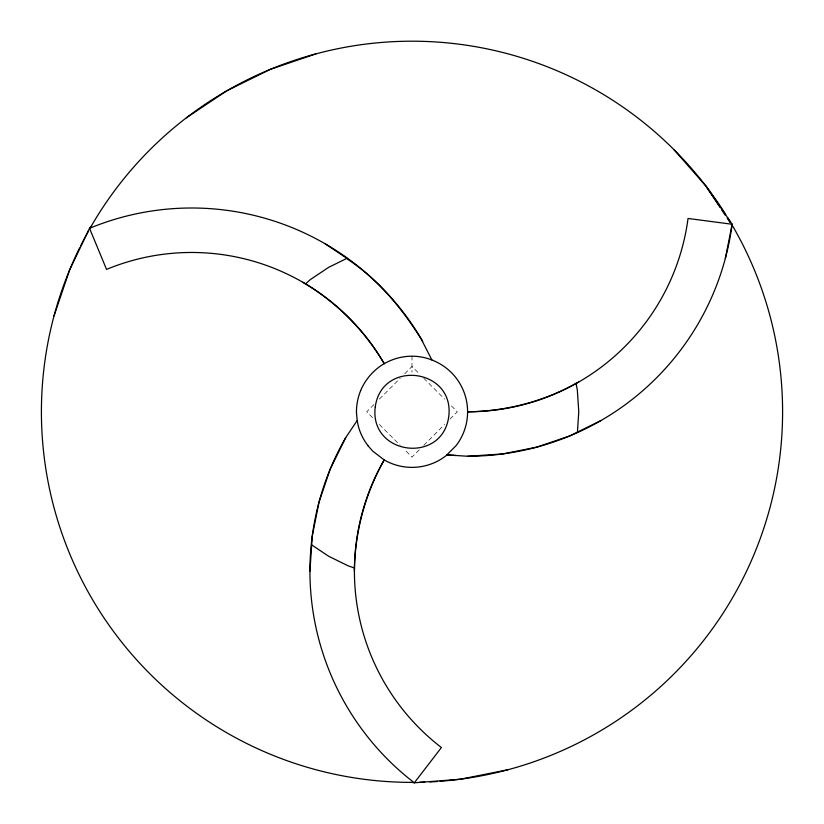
<?xml version="1.0" encoding="UTF-8"?>
<svg xmlns="http://www.w3.org/2000/svg" width="824" height="824" viewBox="0 0 824 824"><rect width="100%" height="100%" fill="white"/><g stroke="black" fill="none" stroke-linecap="round" stroke-linejoin="round"><path stroke-width="0.62" stroke-dasharray="4.12 3.09" d="M373.942 404.543L366.69 411.794L373.942 419.045M379.38 399.104L400.217 378.267M404.749 373.736L412 366.484L419.251 373.736M419.251 449.853L412 457.104L404.749 449.853M423.783 445.321L444.62 424.484M450.058 419.045L457.31 411.794L450.058 404.543M423.783 378.267L444.62 399.104M379.38 424.484L400.217 445.321M412 355.999L412 372.232"/><path stroke-width="1.24" d="M309.948 571.114L312.224 536.28L319.032 502.053L330.259 469L345.689 437.699L357.183 420.508L356.411 411.794M354.413 571.114C354.804 532.232 365.104 493.792 384.211 459.936A55.558 55.558 0 0 0 445.866 455.857L456.105 445.63A55.558 55.558 0 0 0 456.094 377.948C445.722 364.445 429.036 356.205 412 356.205A55.558 55.558 0 0 0 384.231 363.683M455.693 455.487L446.958 454.91L467.589 456.259L502.413 453.983L536.651 447.174L569.703 435.947L577.428 432.137L578.767 411.794L577.336 390.02L576.017 383.356L578.767 382.006M725.326 258.499L732.134 224.262L706.014 186.193L674.053 149.741M54.034 315.88L69.618 269.973L89.528 228.31L91.052 226.497M360.644 390.524C365.382 379.339 373.715 369.791 384.211 363.652C364.455 330.167 336.264 302.048 302.82 282.261M305.374 283.971L310.483 279.491L328.622 267.367L346.904 258.345L347.45 259.117C378.072 279.346 402.236 308.588 421.507 339.601L431.858 359.954M186.399 117.781L226.703 90.846L270.179 69.412L316.086 53.828M576.017 383.356C542.975 401.854 505.39 411.31 467.589 411.794A222.346 222.346 0 0 0 688.04 218.463L732.134 224.262M577.428 432.137L601.005 420.518M507.914 769.76L460.369 779.216L414.338 782.8L412 782.388A370.584 370.584 0 0 1 79.629 247.89M354.619 568.045L348.181 565.861L328.622 556.221L311.657 544.891M325.047 243.75L346.904 258.345M732.155 225.694L732.948 226.497A370.584 370.584 0 0 1 440.067 781.307M367.895 445.63L372.695 451.099L384.211 459.936A222.346 222.346 0 0 0 441.417 747.523L414.338 782.8A266.801 266.801 0 0 1 345.689 437.709M706.014 186.193L720.145 207.545M721.556 209.677L725.089 215.013M727.211 218.216L730.033 222.49M357.183 420.508L358.306 426.183A55.558 55.558 0 0 0 367.947 445.609M356.462 411.794A55.558 55.558 0 0 1 360.706 390.504M437.513 781.492A370.584 370.584 0 0 1 429.86 781.945M424.751 782.151A370.584 370.584 0 0 1 419.643 782.295M80.773 245.603A370.584 370.584 0 0 1 88.549 230.936M89.795 228.712A370.584 370.584 0 0 1 725.697 214.477M727.726 217.732A370.584 370.584 0 0 1 730.363 222.099M422.722 341.404A266.811 266.811 0 0 0 89.538 228.32L106.543 269.397A222.346 222.346 0 0 1 384.2 363.652M732.134 224.262A266.832 266.832 0 0 1 467.61 456.259M375.26 406.953C369.07 455.106 442.261 464.736 448.74 416.625C454.93 368.472 381.739 358.842 375.26 406.953"/></g></svg>
